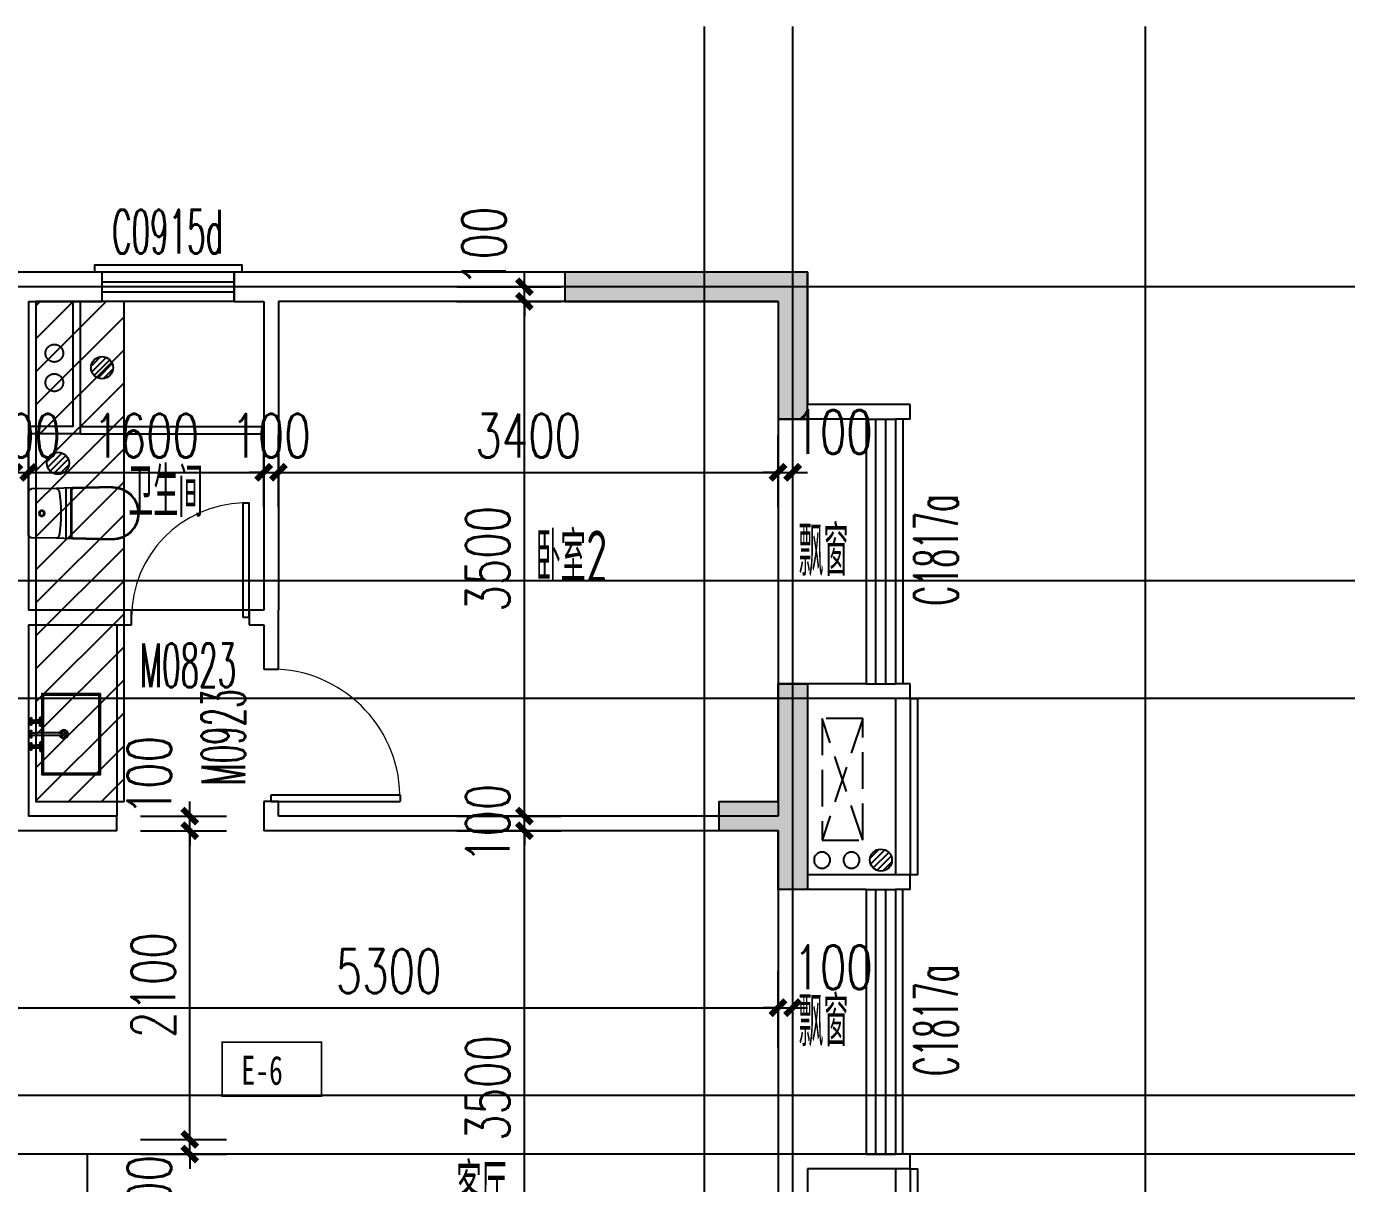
# Model space of a CAD drawing. Extents: x -59851 to 653804, y -249523 to 437614.
# Drawn here: x -3729 to 5256, y 23006 to 30877 of the extents above; entities that cross this region are included whole.
import ezdxf

# ---------------------------------------------------------------- set-up
doc = ezdxf.new("R2010")
doc.units = 0
doc.header["$LTSCALE"] = 1000
doc.header["$MEASUREMENT"] = 0
doc.linetypes.add('DASH', pattern=[0.35, 0.25, -0.1])
doc.linetypes.add('PS', pattern=[3200, 1500, -200, 1500])
doc.layers.add('_S-PS(排水管)', color=255, linetype='Continuous', plot=False)
doc.layers.add('A-area(算半面积)', color=23, linetype='Continuous', plot=False)
for name, color, linetype in [('_S-YS(雨水管)', 3, 'Continuous'), ('_S-空调立管', 7, 'Continuous'), ('A-Lvtry（卫生间）', 5, 'Continuous'), ('A-看线', 105, 'Continuous'), ('A-空调室外机', 5, 'DASH'), ('A-第三道尺寸线', 105, 'Continuous'), ('A-线脚看线', 9, 'Continuous'), ('A-降板区域', 251, 'Continuous'), ('DOTE', 16, 'Continuous'), ('NL', 5, 'Continuous'), ('PS', 6, 'PS'), ('PUB_HATCH', 8, 'Continuous'), ('PUB_TEXT', 7, 'Continuous'), ('WALL', 2, 'Continuous'), ('WINDOW', 4, 'Continuous'), ('WINDOW_TEXT', 7, 'Continuous'), ('剪力墙', 6, 'Continuous'), ('户型标示', 7, 'Continuous'), ('栏杆', 142, 'Continuous')]:
    doc.layers.add(name, color=color, linetype=linetype)
doc.styles.add('_TCH_DIM_T3', font='SIMPLEX.shx', dxfattribs={"width": 0.705882, "bigfont": 'GBCBIG.shx'})
doc.styles.add('_TCH_WINDOW', font='SIMPLEX.shx', dxfattribs={"width": 0.7, "height": 3.5, "bigfont": 'GBCBIG.shx'})
doc.styles.get("Standard").update_dxf_attribs({"font": 'gbenor.shx', "width": 0.7, "bigfont": 'gbcbig.shx'})
doc.styles.add('黑体', font='simhei.ttf', dxfattribs={"width": 0.7})
doc.dimstyles.new('_TCH_ARCH&&100', dxfattribs={"dimtxt": 297.5, "dimasz": 100, "dimexe": 250, "dimexo": 300, "dimgap": 100, "dimtad": 1, "dimdec": 0, "dimzin": 0, "dimdsep": 46, "dimtxsty": '_TCH_DIM_T3', "dimblk": 'ARCHTICK', "dimcen": 0.09, "dimclrt": 7, "dimazin": 2, "dimtfac": 1, "dimtdec": 0, "dimtix": 1, "dimtmove": 2, "dimatfit": 3, "dimfxl": 0, "dimtolj": 1, "dimtzin": 0, "dimarcsym": 0})

# ---------------------------------------------------------------- blocks, each defined once
blk = doc.blocks.new('jgjlq030328')
at = {"layer": 'PUB_HATCH'}
for points in [[(-244735, 27311.9), (-244735, 28311.9), (-246385, 28311.9), (-246385, 28111.9), (-244935, 28111.9), (-244935, 27311.9)], [(-244735, 25511.9), (-244735, 24111.9), (-244935, 24111.9), (-244935, 24511.9), (-245335, 24511.9), (-245335, 24711.9), (-244935, 24711.9), (-244935, 25511.9)]]:
    blk.add_hatch(color=256, dxfattribs=at).paths.add_polyline_path(points)
at = {"layer": '剪力墙'}
for points in [[(-244735, 27311.9), (-244735, 28311.9), (-246385, 28311.9), (-246385, 28111.9), (-244935, 28111.9), (-244935, 27311.9)], [(-244735, 25511.9), (-244735, 24111.9), (-244935, 24111.9), (-244935, 24511.9), (-245335, 24511.9), (-245335, 24711.9), (-244935, 24711.9), (-244935, 25511.9)]]:
    blk.add_lwpolyline(points, close=True, dxfattribs=at)
blk = doc.blocks.new('zhouxianssceng0329')
at = {"layer": 'DOTE'}
for p, q in [((886.3, 144298.2), (886.3, 156469.4)), ((1486.3, 147398.2), (1486.3, 156469.4)), ((3886.3, 132089.9), (3886.3, 156469.4)), ((5501.3, 154698.2), (-8413.7, 154698.2)), ((5501.3, 152698.2), (-8413.7, 152698.2)), ((5501.3, 151898.2), (-20013.7, 151898.2)), ((5501.3, 149198.2), (-22013.7, 149198.2)), ((5501.3, 148798.2), (-44988.6, 148798.2)), ((-3313.7, 132089.9), (-3313.7, 148798.2))]:
    blk.add_line(p, q, dxfattribs=at)
blk = doc.blocks.new('A$C2EEA3612')
at = {"linetype": 'Continuous'}
for p, q in [((-180, 570), (-172.9, 299.7)), ((-175, 570.2), (-168, 299.8)), ((175, 570.2), (168, 299.8)), ((180, 570), (172.9, 299.7)), ((-172.9, 299.7), (-171.1, 240)), ((-163, 295), (163, 295)), ((-163, 290), (163, 290)), ((172.9, 299.7), (171.1, 240)), ((-171.6, 255), (171.6, 255)), ((-171.1, 240), (-169.5, 186.6)), ((-169.5, 186.6), (-165.6, 19.4)), ((169.5, 186.6), (165.6, 19.4)), ((171.1, 240), (169.5, 186.6)), ((-145.6, 0), (145.6, 0))]:
    blk.add_line(p, q, dxfattribs=at)
for radius in [20, 15]:
    blk.add_circle((0, 90), radius, dxfattribs=at)
for centre, radius, start, end in [((0, 570), 180, 0, 180), ((0, 570), 175, 0, 180), ((-163, 300), 10, 181.7534, 270), ((-163, 300), 5, 181.7534, 270), ((163, 300), 5, 270, 358.2466), ((163, 300), 10, 270, 358.2466), ((-149.5, 187.2), 20, 99.85566, 181.7534), ((0, -673.3), 893.4, 80.14434, 99.85566), ((149.5, 187.2), 20, 358.2466, 80.14434), ((-145.6, 20), 20, 181.7534, 270), ((145.6, 20), 20, 270, 358.2466)]:
    blk.add_arc(centre, radius, start, end, dxfattribs=at)
blk = doc.blocks.new('g3wr')
at = {"color": 251}
blk.add_wipeout([(92376.5, 176270.3), (92376.5, 176416), (92376.5, 176561.6), (92382.1, 176575.5), (92395.9, 176581.5), (92459.4, 176583.5), (92576.3, 176580.9), (92666.2, 176588.6), (92736.4, 176588), (92946.5, 176596), (92946.5, 176591), (93056.8, 176558.2), (93056.8, 176558.2), (93126.5, 176416), (93075.6, 176297.8), (92946.5, 176236), (92831.5, 176244.5), (92676.2, 176243), (92576.3, 176251), (92395.9, 176250.4)], dxfattribs=at)
at = {"xscale": -1, "rotation": 270}
blk.add_blockref('A$C2EEA3612', (92376.5, 176416), dxfattribs=at)
blk = doc.blocks.new('A$C12CE3BE6')
at = {"ltscale": 10}
for p, q in [((180, 469), (200, 469)), ((184.5, 442), (184.5, 469)), ((195.5, 442), (195.5, 469)), ((285.2, 469), (265.2, 469)), ((370, 469), (350, 469)), ((354.5, 442), (354.5, 469)), ((365.5, 442), (365.5, 469)), ((220, 412), (160, 412)), ((160, 412), (160, 405)), ((220, 405), (160, 405)), ((180, 412), (180, 435)), ((182.5, 422), (182.5, 442)), ((197.5, 442), (182.5, 442)), ((197.5, 422), (182.5, 422)), ((187, 412), (187, 422)), ((193, 412), (193, 422)), ((197.5, 422), (197.5, 442)), ((200, 412), (200, 435)), ((220, 405), (220, 412)), ((265.2, 260), (265.2, 435)), ((285.2, 260), (285.2, 435)), ((330, 412), (390, 412)), ((330, 405), (330, 412)), ((330, 405), (390, 405)), ((350, 412), (350, 435)), ((352.5, 422), (352.5, 442)), ((352.5, 442), (367.5, 442)), ((352.5, 422), (367.5, 422)), ((357, 412), (357, 422)), ((363, 412), (363, 422)), ((367.5, 422), (367.5, 442)), ((370, 412), (370, 435)), ((390, 412), (390, 405))]:
    blk.add_line(p, q, dxfattribs=at)
for p, q in [((260.9, 235.9), (289.1, 264.1)), ((260.9, 264.1), (289.1, 235.9))]:
    blk.add_line(p, q)
for points in [[(200, 435), (200, 469), (215, 469), (215, 475), (165, 475), (165, 469), (180, 469), (180, 435)], [(285.2, 435), (285.2, 469), (299.8, 469), (299.8, 475), (250.2, 475), (250.2, 469), (265.2, 469), (265.2, 435)], [(370, 435), (370, 469), (385, 469), (385, 475), (335, 475), (335, 469), (350, 469), (350, 435)]]:
    blk.add_lwpolyline(points, dxfattribs=at)
for points in [[(0, 0), (0, 400), (550, 400), (550, 0)], [(10, 10), (10, 390), (540, 390), (540, 10)]]:
    blk.add_lwpolyline(points, close=True)
for centre in [(190, 408.5), (360, 408.5)]:
    blk.add_circle(centre, 3.5, dxfattribs=at)
for radius in [29.1, 20]:
    blk.add_circle((275, 250), radius)
blk.add_arc((275.2, 260), 10, 180, 0, dxfattribs=at)
blk = doc.blocks.new('ktswaj')
at = {"linetype": 'DASH'}
blk.add_lwpolyline([(15990.1, 179082.6), (15990.1, 178253.3), (16268.4, 178253.3), (16268.4, 179082.6)], close=True, dxfattribs=at)
for points in [[(15990.1, 179082.6), (16268.4, 178253.3)], [(15990.1, 178253.3), (16268.4, 179082.6)]]:
    blk.add_lwpolyline(points, dxfattribs=at)
blk = doc.blocks.new('$TCHSYS$WIN2D')
for p, q in [((-0.5, 0.5), (0.5, 0.5)), ((-0.5, 0.5), (-0.5, -0.5)), ((0.5, 0.5), (0.5, -0.5)), ((0.5, 0.1667), (-0.5, 0.1667)), ((0.5, -0.1667), (-0.5, -0.1667)), ((-0.5, -0.5), (0.5, -0.5))]:
    blk.add_line(p, q)
blk = doc.blocks.new('$DorLib2D$00000001')
for p, q in [((0.45, 0.975), (0.5, 0.975)), ((0.45, 0), (0.45, 0.975)), ((0.5, 0), (0.5, 0.975)), ((0.5, 0), (0.45, 0))]:
    blk.add_line(p, q)
at = {"lineweight": 13}
blk.add_arc((0.475, 0), 0.975, 91.46928, 180, dxfattribs=at)
blk = doc.blocks.new('_ArchTick')
at = {"color": 0, "linetype": 'ByBlock', "const_width": 0.4}
blk.add_lwpolyline([(-0.5, -0.5), (0.5, 0.5)], dxfattribs=at)
blk = doc.blocks.new('*D808')
at = {"layer": 'A-第三道尺寸线', "color": 0, "lineweight": -2, "transparency": 16777216}
for p, q in [((9139.2, 183811.7), (9139.2, 183911.7)), ((8680, 183811.7), (9389.2, 183811.7)), ((9139.2, 183711.7), (9139.2, 183811.7)), ((8680, 183711.7), (9389.2, 183711.7)), ((9139.2, 183711.7), (9139.2, 183611.7))]:
    blk.add_line(p, q, dxfattribs=at)
at = {"layer": 'Defpoints', "color": 0, "transparency": 16777216}
for p in [(8380, 183811.7), (9139.2, 183811.7), (8380, 183711.7)]:
    blk.add_point(p, dxfattribs=at)
at = {"layer": 'A-第三道尺寸线', "color": 0, "lineweight": -2, "transparency": 16777216, "xscale": 100, "yscale": 100, "zscale": 100}
for p, rotation in [((9139.2, 183811.7), 270), ((9139.2, 183711.7), 90)]:
    blk.add_blockref('_ArchTick', p, dxfattribs=dict(at, rotation=rotation))
at = {"layer": 'A-第三道尺寸线', "color": 7, "transparency": 16777216, "insert": (8864.2, 184086.7), "char_height": 297.5, "attachment_point": 5, "rotation": 90, "style": '_TCH_DIM_T3'}
blk.add_mtext('\\A1;100', dxfattribs=at)
blk = doc.blocks.new('*D809')
at = {"layer": 'A-第三道尺寸线', "color": 0, "lineweight": -2, "transparency": 16777216}
for p, q in [((8680, 183711.7), (9389.2, 183711.7)), ((9139.2, 180211.7), (9139.2, 183711.7)), ((8680, 180211.7), (9389.2, 180211.7))]:
    blk.add_line(p, q, dxfattribs=at)
at = {"layer": 'Defpoints', "color": 0, "transparency": 16777216}
for p in [(8380, 183711.7), (9139.2, 183711.7), (8380, 180211.7)]:
    blk.add_point(p, dxfattribs=at)
at = {"layer": 'A-第三道尺寸线', "color": 0, "lineweight": -2, "transparency": 16777216, "xscale": 100, "yscale": 100, "zscale": 100}
for p, rotation in [((9139.2, 183711.7), 90), ((9139.2, 180211.7), 270)]:
    blk.add_blockref('_ArchTick', p, dxfattribs=dict(at, rotation=rotation))
at = {"layer": 'A-第三道尺寸线', "color": 7, "transparency": 16777216, "insert": (8890.5, 181961.7), "char_height": 297.5, "attachment_point": 5, "rotation": 90, "style": '_TCH_DIM_T3'}
blk.add_mtext('\\A1;3500', dxfattribs=at)
blk = doc.blocks.new('*D810')
at = {"layer": 'A-第三道尺寸线', "color": 0, "lineweight": -2, "transparency": 16777216}
for p, q in [((9139.2, 180211.7), (9139.2, 180311.7)), ((8680, 180211.7), (9389.2, 180211.7)), ((9139.2, 180111.7), (9139.2, 180211.7)), ((8680, 180111.7), (9389.2, 180111.7)), ((9139.2, 180111.7), (9139.2, 180011.7))]:
    blk.add_line(p, q, dxfattribs=at)
at = {"layer": 'Defpoints', "color": 0, "transparency": 16777216}
for p in [(8380, 180211.7), (9139.2, 180211.7), (8380, 180111.7)]:
    blk.add_point(p, dxfattribs=at)
at = {"layer": 'A-第三道尺寸线', "color": 0, "lineweight": -2, "transparency": 16777216, "xscale": 100, "yscale": 100, "zscale": 100}
for p, rotation in [((9139.2, 180211.7), 270), ((9139.2, 180111.7), 90)]:
    blk.add_blockref('_ArchTick', p, dxfattribs=dict(at, rotation=rotation))
at = {"layer": 'A-第三道尺寸线', "color": 7, "transparency": 16777216, "insert": (8890.5, 180161.7), "char_height": 297.5, "attachment_point": 5, "rotation": 90, "style": '_TCH_DIM_T3'}
blk.add_mtext('\\A1;100', dxfattribs=at)
blk = doc.blocks.new('*D811')
at = {"layer": 'A-第三道尺寸线', "color": 0, "lineweight": -2, "transparency": 16777216}
for p, q in [((8680, 180111.7), (9389.2, 180111.7)), ((9139.2, 176611.7), (9139.2, 180111.7)), ((8680, 176611.7), (9389.2, 176611.7))]:
    blk.add_line(p, q, dxfattribs=at)
at = {"layer": 'Defpoints', "color": 0, "transparency": 16777216}
for p in [(8380, 180111.7), (9139.2, 180111.7), (8380, 176611.7)]:
    blk.add_point(p, dxfattribs=at)
at = {"layer": 'A-第三道尺寸线', "color": 0, "lineweight": -2, "transparency": 16777216, "xscale": 100, "yscale": 100, "zscale": 100}
for p, rotation in [((9139.2, 180111.7), 90), ((9139.2, 176611.7), 270)]:
    blk.add_blockref('_ArchTick', p, dxfattribs=dict(at, rotation=rotation))
at = {"layer": 'A-第三道尺寸线', "color": 7, "transparency": 16777216, "insert": (8890.5, 178361.7), "char_height": 297.5, "attachment_point": 5, "rotation": 90, "style": '_TCH_DIM_T3'}
blk.add_mtext('\\A1;3500', dxfattribs=at)
blk = doc.blocks.new('*D815')
at = {"layer": 'A-第三道尺寸线', "color": 0, "lineweight": -2, "transparency": 16777216}
for p, q in [((10865.5, 182311.7), (10865.5, 182799.5)), ((10965.5, 182311.7), (10965.5, 182799.5)), ((10865.5, 182549.5), (10765.5, 182549.5)), ((10865.5, 182549.5), (10965.5, 182549.5)), ((10965.5, 182549.5), (11065.5, 182549.5))]:
    blk.add_line(p, q, dxfattribs=at)
at = {"layer": 'Defpoints', "color": 0, "transparency": 16777216}
for p in [(10965.5, 182549.5), (10865.5, 182011.7), (10965.5, 182011.7)]:
    blk.add_point(p, dxfattribs=at)
at = {"layer": 'A-第三道尺寸线', "color": 0, "lineweight": -2, "transparency": 16777216, "xscale": 100, "yscale": 100, "zscale": 100}
blk.add_blockref('_ArchTick', (10865.5, 182549.5), dxfattribs=at)
at = {"layer": 'A-第三道尺寸线', "color": 0, "lineweight": -2, "transparency": 16777216, "xscale": 100, "yscale": 100, "zscale": 100, "rotation": 180}
blk.add_blockref('_ArchTick', (10965.5, 182549.5), dxfattribs=at)
at = {"layer": 'A-第三道尺寸线', "color": 7, "transparency": 16777216, "insert": (11240.5, 182824.5), "char_height": 297.5, "attachment_point": 5, "style": '_TCH_DIM_T3'}
blk.add_mtext('\\A1;100', dxfattribs=at)
blk = doc.blocks.new('*D816')
at = {"layer": 'A-第三道尺寸线', "color": 0, "lineweight": -2, "transparency": 16777216}
for p, q in [((7465.5, 182311.7), (7465.5, 182799.5)), ((10865.5, 182311.7), (10865.5, 182799.5)), ((7465.5, 182549.5), (10865.5, 182549.5))]:
    blk.add_line(p, q, dxfattribs=at)
at = {"layer": 'Defpoints', "color": 0, "transparency": 16777216}
for p in [(10865.5, 182549.5), (7465.5, 182011.7), (10865.5, 182011.7)]:
    blk.add_point(p, dxfattribs=at)
at = {"layer": 'A-第三道尺寸线', "color": 0, "lineweight": -2, "transparency": 16777216, "xscale": 100, "yscale": 100, "zscale": 100, "rotation": 180}
blk.add_blockref('_ArchTick', (7465.5, 182549.5), dxfattribs=at)
at = {"layer": 'A-第三道尺寸线', "color": 0, "lineweight": -2, "transparency": 16777216, "xscale": 100, "yscale": 100, "zscale": 100}
blk.add_blockref('_ArchTick', (10865.5, 182549.5), dxfattribs=at)
at = {"layer": 'A-第三道尺寸线', "color": 7, "transparency": 16777216, "insert": (9165.5, 182798.3), "char_height": 297.5, "attachment_point": 5, "style": '_TCH_DIM_T3'}
blk.add_mtext('\\A1;3400', dxfattribs=at)
blk = doc.blocks.new('*D817')
at = {"layer": 'A-第三道尺寸线', "color": 0, "lineweight": -2, "transparency": 16777216}
for p, q in [((7365.5, 182311.7), (7365.5, 182799.5)), ((7465.5, 182311.7), (7465.5, 182799.5)), ((7365.5, 182549.5), (7265.5, 182549.5)), ((7365.5, 182549.5), (7465.5, 182549.5)), ((7465.5, 182549.5), (7565.5, 182549.5))]:
    blk.add_line(p, q, dxfattribs=at)
at = {"layer": 'Defpoints', "color": 0, "transparency": 16777216}
for p in [(7465.5, 182549.5), (7365.5, 182011.7), (7465.5, 182011.7)]:
    blk.add_point(p, dxfattribs=at)
at = {"layer": 'A-第三道尺寸线', "color": 0, "lineweight": -2, "transparency": 16777216, "xscale": 100, "yscale": 100, "zscale": 100}
blk.add_blockref('_ArchTick', (7365.5, 182549.5), dxfattribs=at)
at = {"layer": 'A-第三道尺寸线', "color": 0, "lineweight": -2, "transparency": 16777216, "xscale": 100, "yscale": 100, "zscale": 100, "rotation": 180}
blk.add_blockref('_ArchTick', (7465.5, 182549.5), dxfattribs=at)
at = {"layer": 'A-第三道尺寸线', "color": 7, "transparency": 16777216, "insert": (7415.5, 182798.3), "char_height": 297.5, "attachment_point": 5, "style": '_TCH_DIM_T3'}
blk.add_mtext('\\A1;100', dxfattribs=at)
blk = doc.blocks.new('*D818')
at = {"layer": 'A-第三道尺寸线', "color": 0, "lineweight": -2, "transparency": 16777216}
for p, q in [((5765.5, 182311.7), (5765.5, 182799.5)), ((7365.5, 182311.7), (7365.5, 182799.5)), ((5765.5, 182549.5), (7365.5, 182549.5))]:
    blk.add_line(p, q, dxfattribs=at)
at = {"layer": 'Defpoints', "color": 0, "transparency": 16777216}
for p in [(7365.5, 182549.5), (5765.5, 182011.7), (7365.5, 182011.7)]:
    blk.add_point(p, dxfattribs=at)
at = {"layer": 'A-第三道尺寸线', "color": 0, "lineweight": -2, "transparency": 16777216, "xscale": 100, "yscale": 100, "zscale": 100, "rotation": 180}
blk.add_blockref('_ArchTick', (5765.5, 182549.5), dxfattribs=at)
at = {"layer": 'A-第三道尺寸线', "color": 0, "lineweight": -2, "transparency": 16777216, "xscale": 100, "yscale": 100, "zscale": 100}
blk.add_blockref('_ArchTick', (7365.5, 182549.5), dxfattribs=at)
at = {"layer": 'A-第三道尺寸线', "color": 7, "transparency": 16777216, "insert": (6565.5, 182798.3), "char_height": 297.5, "attachment_point": 5, "style": '_TCH_DIM_T3'}
blk.add_mtext('\\A1;1600', dxfattribs=at)
blk = doc.blocks.new('*D819')
at = {"layer": 'A-第三道尺寸线', "color": 0, "lineweight": -2, "transparency": 16777216}
for p, q in [((5665.5, 182311.7), (5665.5, 182799.5)), ((5765.5, 182311.7), (5765.5, 182799.5)), ((5665.5, 182549.5), (5565.5, 182549.5)), ((5665.5, 182549.5), (5765.5, 182549.5)), ((5765.5, 182549.5), (5865.5, 182549.5))]:
    blk.add_line(p, q, dxfattribs=at)
at = {"layer": 'Defpoints', "color": 0, "transparency": 16777216}
for p in [(5765.5, 182549.5), (5665.5, 182011.7), (5765.5, 182011.7)]:
    blk.add_point(p, dxfattribs=at)
at = {"layer": 'A-第三道尺寸线', "color": 0, "lineweight": -2, "transparency": 16777216, "xscale": 100, "yscale": 100, "zscale": 100}
blk.add_blockref('_ArchTick', (5665.5, 182549.5), dxfattribs=at)
at = {"layer": 'A-第三道尺寸线', "color": 0, "lineweight": -2, "transparency": 16777216, "xscale": 100, "yscale": 100, "zscale": 100, "rotation": 180}
blk.add_blockref('_ArchTick', (5765.5, 182549.5), dxfattribs=at)
at = {"layer": 'A-第三道尺寸线', "color": 7, "transparency": 16777216, "insert": (5715.5, 182798.3), "char_height": 297.5, "attachment_point": 5, "style": '_TCH_DIM_T3'}
blk.add_mtext('\\A1;100', dxfattribs=at)
blk = doc.blocks.new('*D822')
at = {"layer": 'A-第三道尺寸线', "color": 0, "lineweight": -2, "transparency": 16777216}
for p, q in [((6862.2, 178011.7), (6862.2, 178111.7)), ((6527.5, 178011.7), (7112.2, 178011.7)), ((6862.2, 177911.7), (6862.2, 178011.7)), ((6527.5, 177911.7), (7112.2, 177911.7)), ((6862.2, 177911.7), (6862.2, 177811.7))]:
    blk.add_line(p, q, dxfattribs=at)
at = {"layer": 'Defpoints', "color": 0, "transparency": 16777216}
for p in [(6227.5, 178011.7), (6862.2, 178011.7), (6227.5, 177911.7)]:
    blk.add_point(p, dxfattribs=at)
at = {"layer": 'A-第三道尺寸线', "color": 0, "lineweight": -2, "transparency": 16777216, "xscale": 100, "yscale": 100, "zscale": 100}
for p, rotation in [((6862.2, 178011.7), 270), ((6862.2, 177911.7), 90)]:
    blk.add_blockref('_ArchTick', p, dxfattribs=dict(at, rotation=rotation))
at = {"layer": 'A-第三道尺寸线', "color": 7, "transparency": 16777216, "insert": (6587.2, 177636.7), "char_height": 297.5, "attachment_point": 5, "rotation": 90, "style": '_TCH_DIM_T3'}
blk.add_mtext('\\A1;100', dxfattribs=at)
blk = doc.blocks.new('*D823')
at = {"layer": 'A-第三道尺寸线', "color": 0, "lineweight": -2, "transparency": 16777216}
for p, q in [((6527.5, 180111.7), (7112.2, 180111.7)), ((6862.2, 178011.7), (6862.2, 180111.7)), ((6527.5, 178011.7), (7112.2, 178011.7))]:
    blk.add_line(p, q, dxfattribs=at)
at = {"layer": 'Defpoints', "color": 0, "transparency": 16777216}
for p in [(6227.5, 180111.7), (6862.2, 180111.7), (6227.5, 178011.7)]:
    blk.add_point(p, dxfattribs=at)
at = {"layer": 'A-第三道尺寸线', "color": 0, "lineweight": -2, "transparency": 16777216, "xscale": 100, "yscale": 100, "zscale": 100}
for p, rotation in [((6862.2, 180111.7), 90), ((6862.2, 178011.7), 270)]:
    blk.add_blockref('_ArchTick', p, dxfattribs=dict(at, rotation=rotation))
at = {"layer": 'A-第三道尺寸线', "color": 7, "transparency": 16777216, "insert": (6613.5, 179061.7), "char_height": 297.5, "attachment_point": 5, "rotation": 90, "style": '_TCH_DIM_T3'}
blk.add_mtext('\\A1;2100', dxfattribs=at)
blk = doc.blocks.new('*D824')
at = {"layer": 'A-第三道尺寸线', "color": 0, "lineweight": -2, "transparency": 16777216}
for p, q in [((6862.2, 180211.5), (6862.2, 180311.5)), ((6527.5, 180211.5), (7112.2, 180211.5)), ((6862.2, 180111.7), (6862.2, 180211.5)), ((6527.5, 180111.7), (7112.2, 180111.7)), ((6862.2, 180111.7), (6862.2, 180011.7))]:
    blk.add_line(p, q, dxfattribs=at)
at = {"layer": 'Defpoints', "color": 0, "transparency": 16777216}
for p in [(6227.5, 180211.5), (6862.2, 180211.5), (6227.5, 180111.7)]:
    blk.add_point(p, dxfattribs=at)
at = {"layer": 'A-第三道尺寸线', "color": 0, "lineweight": -2, "transparency": 16777216, "xscale": 100, "yscale": 100, "zscale": 100}
for p, rotation in [((6862.2, 180211.5), 270), ((6862.2, 180111.7), 90)]:
    blk.add_blockref('_ArchTick', p, dxfattribs=dict(at, rotation=rotation))
at = {"layer": 'A-第三道尺寸线', "color": 7, "transparency": 16777216, "insert": (6587.2, 180486.5), "char_height": 297.5, "attachment_point": 5, "rotation": 90, "style": '_TCH_DIM_T3'}
blk.add_mtext('\\A1;100', dxfattribs=at)
blk = doc.blocks.new('*D826')
at = {"layer": 'A-第三道尺寸线', "color": 0, "lineweight": -2, "transparency": 16777216}
for p, q in [((5565.9, 178634.2), (5565.9, 179158)), ((10865.5, 178634.2), (10865.5, 179158)), ((5565.9, 178908), (10865.5, 178908))]:
    blk.add_line(p, q, dxfattribs=at)
at = {"layer": 'Defpoints', "color": 0, "transparency": 16777216}
for p in [(10865.5, 178908), (5565.9, 178334.2), (10865.5, 178334.2)]:
    blk.add_point(p, dxfattribs=at)
at = {"layer": 'A-第三道尺寸线', "color": 0, "lineweight": -2, "transparency": 16777216, "xscale": 100, "yscale": 100, "zscale": 100, "rotation": 180}
blk.add_blockref('_ArchTick', (5565.9, 178908), dxfattribs=at)
at = {"layer": 'A-第三道尺寸线', "color": 0, "lineweight": -2, "transparency": 16777216, "xscale": 100, "yscale": 100, "zscale": 100}
blk.add_blockref('_ArchTick', (10865.5, 178908), dxfattribs=at)
at = {"layer": 'A-第三道尺寸线', "color": 7, "transparency": 16777216, "insert": (8215.7, 179156.8), "char_height": 297.5, "attachment_point": 5, "style": '_TCH_DIM_T3'}
blk.add_mtext('\\A1;5300', dxfattribs=at)
blk = doc.blocks.new('*D827')
at = {"layer": 'A-第三道尺寸线', "color": 0, "lineweight": -2, "transparency": 16777216}
for p, q in [((10865.5, 178634.2), (10865.5, 179158)), ((10965.5, 178634.2), (10965.5, 179158)), ((10865.5, 178908), (10765.5, 178908)), ((10865.5, 178908), (10965.5, 178908)), ((10965.5, 178908), (11065.5, 178908))]:
    blk.add_line(p, q, dxfattribs=at)
at = {"layer": 'Defpoints', "color": 0, "transparency": 16777216}
for p in [(10965.5, 178908), (10865.5, 178334.2), (10965.5, 178334.2)]:
    blk.add_point(p, dxfattribs=at)
at = {"layer": 'A-第三道尺寸线', "color": 0, "lineweight": -2, "transparency": 16777216, "xscale": 100, "yscale": 100, "zscale": 100}
blk.add_blockref('_ArchTick', (10865.5, 178908), dxfattribs=at)
at = {"layer": 'A-第三道尺寸线', "color": 0, "lineweight": -2, "transparency": 16777216, "xscale": 100, "yscale": 100, "zscale": 100, "rotation": 180}
blk.add_blockref('_ArchTick', (10965.5, 178908), dxfattribs=at)
at = {"layer": 'A-第三道尺寸线', "color": 7, "transparency": 16777216, "insert": (11240.5, 179183), "char_height": 297.5, "attachment_point": 5, "style": '_TCH_DIM_T3'}
blk.add_mtext('\\A1;100', dxfattribs=at)
blk = doc.blocks.new('ssxianjiao0329')
at = {"layer": 'A-线脚看线'}
for points in [[(-3263.7, 154798.2), (-3263.7, 154848.2), (-2263.7, 154848.2), (-2263.7, 154798.2)], [(2236.3, 153798.2), (2236.3, 151998.2)], [(2286.3, 151898.2), (2336.3, 151898.2), (2336.3, 150698.2), (2286.3, 150698.2)], [(2236.3, 148798.2), (2236.3, 150598.2)], [(2286.3, 148698.2), (2336.3, 148698.2), (2336.3, 147498.2)]]:
    blk.add_lwpolyline(points, dxfattribs=at)
blk = doc.blocks.new('_LV13')
at = {"color": 0}
for p, q in [((-0.071, 0.495), (-0.495, 0.071)), ((0.183, 0.465), (-0.465, -0.183)), ((0.354, 0.354), (-0.354, -0.354)), ((0.465, 0.183), (-0.183, -0.465)), ((0.495, -0.071), (0.071, -0.495))]:
    blk.add_line(p, q, dxfattribs=at)
blk.add_circle((0, 0), 0.5)
blk = doc.blocks.new('jfajjkjkjh')
at = {"layer": '_S-PS(排水管)'}
blk.add_lwpolyline([(-74953.3, 51730.6, 1), (-75063.3, 51730.6, 1)], format="xyb", close=True, dxfattribs=at)
at = {"layer": '_S-YS(雨水管)'}
blk.add_lwpolyline([(-74363.3, 58020.6, 1), (-74473.3, 58020.6, 1)], format="xyb", close=True, dxfattribs=at)
at = {"layer": '_S-空调立管'}
for points in [[(-74163.3, 58020.6, 1), (-74273.3, 58020.6, 1)], [(-74163.3, 54820.6, 1), (-74273.3, 54820.6, 1)]]:
    blk.add_lwpolyline(points, format="xyb", close=True, dxfattribs=at)
at = {"layer": 'NL', "ltscale": 0.5, "extrusion": (0, 0, -1), "xscale": -150, "yscale": 150, "zscale": -150}
for p in [(79318.3, 61370.6), (79618.3, 60720.6), (74018.3, 58020.6), (74218.3, 55020.6), (73868.3, 51730.6)]:
    blk.add_blockref('_LV13', p, dxfattribs=at)
blk = doc.blocks.new('a6huxing 0323')
at = {"layer": 'A-Lvtry（卫生间）', "ltscale": 3}
for points in [[(6115.5, 182861.7), (7365.5, 182861.7)], [(6115.5, 182811.7), (7365.5, 182811.7)], [(6365.5, 181511.7), (6365.5, 180211.5)]]:
    blk.add_lwpolyline(points, dxfattribs=at)
at = {"layer": 'A-看线'}
for points in [[(10865.5, 182911.7), (10865.5, 181111.7)], [(10865.5, 179711.7), (10865.5, 177911.7)]]:
    blk.add_lwpolyline(points, dxfattribs=at)
at = {"layer": 'PS', "ltscale": 0.5}
for centre in [(5940.5, 183360.1), (5940.5, 183160.1)]:
    blk.add_circle(centre, 60, dxfattribs=at)
at = {"layer": 'WALL'}
for p, q in [((6265.5, 183911.7), (5665.5, 183911.7)), ((6265.5, 183711.7), (6265.5, 183911.7)), ((7365.5, 183911.7), (7165.5, 183911.7)), ((7165.5, 183911.7), (7165.5, 183711.7)), ((11065.5, 183911.7), (7365.5, 183911.7)), ((11065.5, 183911.7), (11065.5, 183011.7)), ((5765.5, 183711.7), (6265.5, 183711.7)), ((7165.5, 183711.7), (7365.5, 183711.7)), ((7365.5, 183711.7), (7365.5, 181611.7)), ((7465.5, 183711.7), (7465.5, 181611.7)), ((10865.5, 183711.7), (7465.5, 183711.7)), ((10865.5, 183711.7), (10865.5, 182911.7)), ((11565.5, 183011.7), (11065.5, 183011.7)), ((11765.5, 183011.7), (11565.5, 183011.7)), ((11765.5, 182911.7), (11765.5, 183011.7)), ((11465.5, 182911.7), (10865.5, 182911.7)), ((11465.5, 182911.7), (11665.5, 182911.7)), ((11765.5, 182911.7), (11665.5, 182911.7)), ((6465.5, 181611.7), (5765.5, 181611.7)), ((6465.5, 181511.7), (6465.5, 181611.7)), ((7365.5, 181611.7), (7265.5, 181611.7)), ((7265.5, 181611.7), (7265.5, 181511.7)), ((7465.5, 181211.7), (7465.5, 181611.7)), ((5765.5, 181511.7), (6465.5, 181511.7)), ((5765.5, 181511.7), (5765.5, 180211.7)), ((7265.5, 181511.7), (7365.5, 181511.7)), ((7365.5, 181511.7), (7365.5, 181211.7)), ((7365.5, 181211.7), (7465.5, 181211.7)), ((10865.5, 181111.7), (10865.5, 180211.7)), ((11465.5, 181111.7), (10865.5, 181111.7)), ((11465.5, 181111.7), (11665.5, 181111.7)), ((11765.5, 181111.7), (11665.5, 181111.7)), ((11765.5, 181011.7), (11765.5, 181111.7)), ((11065.5, 181011.7), (11065.5, 180211.7)), ((11565.5, 181011.7), (11065.5, 181011.7)), ((11765.5, 181011.7), (11565.5, 181011.7)), ((7465.5, 180311.7), (7365.5, 180311.7)), ((7365.5, 180311.7), (7365.5, 180111.7)), ((7465.5, 180211.7), (7465.5, 180311.7)), ((6365.5, 180211.7), (5765.5, 180211.7)), ((6365.5, 180111.7), (6365.5, 180211.7)), ((10865.5, 180211.7), (7465.5, 180211.7)), ((11065.5, 180211.7), (11065.5, 179811.7)), ((6365.5, 180111.7), (5665.5, 180111.7)), ((10865.5, 180111.7), (7365.5, 180111.7)), ((10865.5, 180111.7), (10865.5, 179711.7)), ((11565.5, 179811.7), (11065.5, 179811.7)), ((11765.5, 179811.7), (11565.5, 179811.7)), ((11765.5, 179711.7), (11765.5, 179811.7)), ((11465.5, 179711.7), (10865.5, 179711.7)), ((11465.5, 179711.7), (11665.5, 179711.7)), ((11765.5, 179711.7), (11665.5, 179711.7)), ((10865.5, 177911.7), (10865.5, 176611.7)), ((11465.5, 177911.7), (10865.5, 177911.7)), ((11465.5, 177911.7), (11665.5, 177911.7)), ((11765.5, 177911.7), (11665.5, 177911.7)), ((11765.5, 177811.7), (11765.5, 177911.7)), ((11065.5, 177811.7), (11065.5, 176411.7)), ((11565.5, 177811.7), (11065.5, 177811.7)), ((11765.5, 177811.7), (11565.5, 177811.7))]:
    blk.add_line(p, q, dxfattribs=at)
for points in [[(6115.5, 183711.7), (6115.5, 182811.7), (5765.5, 182811.7)], [(6065.5, 183711.7), (6065.5, 182861.7), (5765.5, 182861.7)]]:
    blk.add_lwpolyline(points, dxfattribs=at)
at = {"layer": 'WINDOW'}
blk.add_line((7265.5, 181611.7), (6465.5, 181611.7), dxfattribs=at)
at = {"layer": '户型标示', "color": 2, "const_width": 11.2}
blk.add_lwpolyline([(7081.7, 178672.7), (7759.4, 178672.7), (7759.4, 178306.3), (7081.7, 178306.3)], close=True, dxfattribs=at)
at = {"layer": '栏杆'}
for points in [[(11665.5, 181011.7), (11665.5, 179811.7)], [(11765.5, 181011.7), (11765.5, 179811.7)], [(11665.5, 177811.7), (11665.5, 176611.7)], [(11765.5, 177811.7), (11765.5, 176611.7)]]:
    blk.add_lwpolyline(points, dxfattribs=at)
at = {"layer": 'A-Lvtry（卫生间）', "ltscale": 3}
blk.add_blockref('g3wr', (-86611, 5854.8), dxfattribs=at)
at = {"layer": 'A-Lvtry（卫生间）', "ltscale": 3, "xscale": -1, "rotation": 90}
blk.add_blockref('A$C12CE3BE6', (6254.7, 181044), dxfattribs=at)
at = {"layer": 'A-空调室外机', "extrusion": (0, 0, -1), "xscale": -1, "zscale": -1, "rotation": 180}
blk.add_blockref('ktswaj', (-27433.9, 359129.7), dxfattribs=at)
at = {"layer": 'WINDOW'}
ref = blk.add_blockref('$TCHSYS$WIN2D', (6715.5, 183811.7), dxfattribs=dict(at, xscale=900, yscale=200, zscale=900, rotation=180))
ref.add_attrib('A', 'C0915d', (6334, 184038), dxfattribs={"layer": 'WINDOW_TEXT', "height": 297.5, "style": '_TCH_WINDOW', "width": 0.494118})
ref = blk.add_blockref('$TCHSYS$WIN2D', (11565.5, 182011.7), dxfattribs=dict(at, xscale=-1800, yscale=200, zscale=1800, rotation=90))
ref.add_attrib('A', 'C1817a', (12089.3, 181644.2), dxfattribs={"layer": 'WINDOW_TEXT', "height": 297.5, "rotation": 90, "style": '_TCH_WINDOW', "width": 0.494118})
ref = blk.add_blockref('$DorLib2D$00000001', (7415.5, 180761.7), dxfattribs=dict(at, xscale=900, yscale=900, zscale=900, rotation=270))
ref.add_attrib('A', 'M0923', (7239.3, 180418.7), dxfattribs={"layer": 'WINDOW_TEXT', "height": 297.5, "rotation": 90, "style": '_TCH_WINDOW', "width": 0.494118})
ref = blk.add_blockref('$TCHSYS$WIN2D', (11565.5, 178811.7), dxfattribs=dict(at, xscale=-1800, yscale=200, zscale=1800, rotation=90))
ref.add_attrib('A', 'C1817a', (12089.3, 178444.2), dxfattribs={"layer": 'WINDOW_TEXT', "height": 297.5, "rotation": 90, "style": '_TCH_WINDOW', "width": 0.494118})
at = {"layer": 'PUB_TEXT', "width": 0.7}
for s, height, p in [('飘窗', 337.59, (11005.1, 181846)), ('卧室', 337.59, (9216.3, 181805)), ('2', 350, (9560.4, 181805)), ('飘窗', 337.59, (11005.1, 178646)), ('客厅', 337.59, (8677.2, 177510.4))]:
    blk.add_text(s, height=height, dxfattribs=at).set_placement(p)
at = {"layer": '户型标示', "color": 2, "style": '黑体', "width": 0.7}
blk.add_text('E-6', height=197.15, dxfattribs=at).set_placement((7213.9, 178383.7))
at = {"layer": 'A-第三道尺寸线'}
for base, p1, p2, angle, picture, middle in [((9139.2, 183811.7), (8380, 183711.7), (8380, 183811.7), 90, '*D808', (8864.2, 184086.7)), ((10965.5, 182549.5), (10865.5, 182011.7), (10965.5, 182011.7), 0, '*D815', (11240.5, 182824.5)), ((6862.2, 180211.5), (6227.5, 180111.7), (6227.5, 180211.5), 90, '*D824', (6587.2, 180486.5)), ((10965.5, 178908), (10865.5, 178334.2), (10965.5, 178334.2), 0, '*D827', (11240.5, 179183)), ((6862.2, 178011.7), (6227.5, 177911.7), (6227.5, 178011.7), 90, '*D822', (6587.2, 177636.7))]:
    dim = blk.add_linear_dim(base=base, p1=p1, p2=p2, angle=angle, dimstyle='_TCH_ARCH&&100', dxfattribs=at)
    dim.commit()
    dim.dimension.update_dxf_attribs({"geometry": picture, "text_midpoint": middle, "dimtype": 129})
for p1, p2, distance, picture, middle in [((8380, 180211.7), (8380, 183711.7), -759.2, '*D809', (8890.5, 181961.7)), ((7365.5, 182011.7), (7465.5, 182011.7), 537.8, '*D817', (7415.5, 182798.3)), ((7465.5, 182011.7), (10865.5, 182011.7), 537.8, '*D816', (9165.5, 182798.3)), ((8380, 180111.7), (8380, 180211.7), -759.2, '*D810', (8890.5, 180161.7)), ((6227.5, 178011.7), (6227.5, 180111.7), -634.7, '*D823', (6613.5, 179061.7)), ((8380, 176611.7), (8380, 180111.7), -759.2, '*D811', (8890.5, 178361.7)), ((5565.9, 178334.2), (10865.5, 178334.2), 573.8, '*D826', (8215.7, 179156.8))]:
    dim = blk.add_aligned_dim(p1=p1, p2=p2, distance=distance, dimstyle='_TCH_ARCH&&100', dxfattribs=at)
    dim.commit()
    dim.dimension.update_dxf_attribs({"geometry": picture, "text_midpoint": middle})
at = {"layer": 'A-降板区域'}
h = blk.add_hatch(dxfattribs=at)
h.set_pattern_fill('ANSI31', color=256, scale=100)
h.set_pattern_definition([(45, (7929.85, 3076.95), (-112.2532, 112.2532), [])])
h.paths.add_polyline_path([(5815.5, 183711.7), (5815.5, 180311.7), (6415.5, 180311.7), (6415.5, 183711.7)])
blk.add_lwpolyline([(5815.5, 183711.7), (5815.5, 180311.7), (6415.5, 180311.7), (6415.5, 183711.7)], close=True, dxfattribs=at)
at = {"layer": 'WALL'}
blk.add_line((5765.5, 183711.7), (5765.5, 181611.7), dxfattribs=at)
at = {"layer": 'WINDOW'}
ref = blk.add_blockref('$DorLib2D$00000001', (6865.5, 181561.7), dxfattribs=dict(at, xscale=800, yscale=800, zscale=-800))
ref.add_attrib('A', 'M0823', (6522.5, 181088), dxfattribs={"layer": 'WINDOW_TEXT', "height": 297.5, "style": '_TCH_WINDOW', "width": 0.494118})
at = {"layer": 'PUB_TEXT', "width": 0.7}
blk.add_text('卫生间', height=337.59, dxfattribs=at).set_placement((6443.3, 182245.9))
at = {"layer": 'A-第三道尺寸线'}
for p1, p2, picture, middle in [((5665.5, 182011.7), (5765.5, 182011.7), '*D819', (5715.5, 182798.3)), ((5765.5, 182011.7), (7365.5, 182011.7), '*D818', (6565.5, 182798.3))]:
    dim = blk.add_aligned_dim(p1=p1, p2=p2, distance=537.8, dimstyle='_TCH_ARCH&&100', dxfattribs=at)
    dim.commit()
    dim.dimension.update_dxf_attribs({"geometry": picture, "text_midpoint": middle})

msp = doc.modelspace()

# ---------------------------------------------------------------- block references
msp.add_blockref('zhouxianssceng0329', (0, -125592.5))
at = {"layer": '剪力墙'}
msp.add_blockref('jgjlq030328', (246321.3, 893.8, 0), dxfattribs=at)

# ---------------------------------------------------------------- next in the draw order: block references
msp.add_blockref('a6huxing 0323', (-9479.2, -154706))

# ---------------------------------------------------------------- next in the draw order: block references
msp.add_blockref('ssxianjiao0329', (0, -125592.5))
at = {"layer": 'A-area(算半面积)'}
msp.add_blockref('jfajjkjkjh', (76104.6, -32814.8), dxfattribs=at)

doc.saveas('drawing.dxf')
